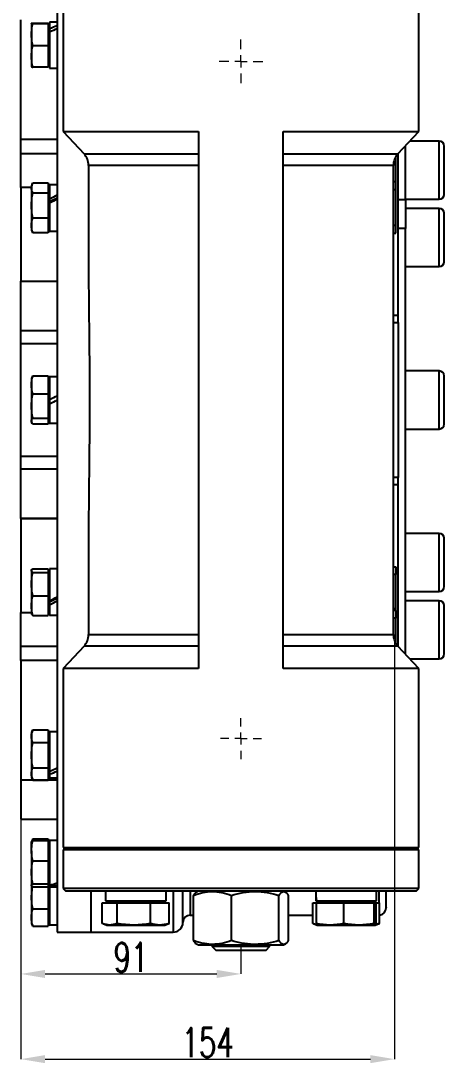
# Model space of a CAD drawing. Header units: millimetres. Extents: x 2136 to 4572, y 748 to 2471.
# Drawn here: x 2894.7 to 3069.7, y 1420.2 to 1851.2 of the extents above; entities that cross this region are included whole.
import ezdxf

# ---------------------------------------------------------------- set-up
doc = ezdxf.new("R2010")
doc.units = ezdxf.units.MM
doc.layers.add('10', color=7, linetype='Continuous', lineweight=0)
doc.layers.add('AM_5', color=3, linetype='Continuous', lineweight=25)
doc.styles.add('SLDTEXTSTYLE1', font='txt.shx', dxfattribs={"width": 0.7, "bigfont": 'gbcbig.shx'})
doc.dimstyles.new('SLDDIMSTYLE12$0', dxfattribs={"dimtxt": 12, "dimasz": 10, "dimexe": 0, "dimexo": 0.0625, "dimgap": 0.875, "dimtad": 1, "dimdec": 1, "dimlfac": 1.8, "dimrnd": 1e-09, "dimzin": 12, "dimdsep": 46, "dimtxsty": 'SLDTEXTSTYLE1', "dimcen": 0.09, "dimdle": 8.16, "dimclrd": 3, "dimclre": 3, "dimadec": 0, "dimazin": 3, "dimtfac": 1, "dimtdec": 1, "dimtofl": 0, "dimtmove": 0, "dimatfit": 3, "dimfxl": 0, "dimfrac": 2, "dimtolj": 1, "dimlwd": 5, "dimlwe": 5, "dimarcsym": 0})

# ---------------------------------------------------------------- blocks, each defined once
blk = doc.blocks.new('SW_CENTERMARKSYMBOL_17')
at = {"layer": '10', "color": 0}
for p, q in [((0, 1), (0, 1.8)), ((-1, 0), (-1.8, 0)), ((0, 0), (-0.5, 0)), ((0, 0), (0, 0.5)), ((0, 0), (0, -0.5)), ((0, 0), (0.5, 0)), ((1, 0), (1.8, 0)), ((0, -1), (0, -1.8))]:
    blk.add_line(p, q, dxfattribs=at)
blk = doc.blocks.new('SW_CENTERMARKSYMBOL_18')
at = {"layer": '10', "color": 0}
for p, q in [((0, 1), (0, 1.7)), ((-1, 0), (-1.7, 0)), ((0, 0), (-0.5, 0)), ((0, 0), (0, 0.5)), ((0, 0), (0, -0.5)), ((0, 0), (0.5, 0)), ((1, 0), (1.7, 0)), ((0, -1), (0, -1.7))]:
    blk.add_line(p, q, dxfattribs=at)
blk = doc.blocks.new('*D68')
at = {"layer": 'AM_5', "color": 3, "lineweight": 5, "transparency": 16777216}
blk.add_line((2894.69, 1521.07), (2894.69, 1457.11), dxfattribs=at)
at = {"layer": 'AM_5', "color": 3, "linetype": 'Continuous', "lineweight": 5, "transparency": 16777216}
for p, q in [((2985.69, 1469.05), (2985.69, 1457.11)), ((2904.69, 1457.11), (2975.69, 1457.11))]:
    blk.add_line(p, q, dxfattribs=at)
at = {"layer": 'AM_5', "color": 3, "transparency": 16777216}
for points in [[(2904.69, 1458.77), (2904.69, 1455.44), (2894.69, 1457.11)], [(2975.69, 1458.77), (2975.69, 1455.44), (2985.69, 1457.11)]]:
    blk.add_solid(points, dxfattribs=at)
at = {"layer": 'Defpoints', "color": 0, "transparency": 16777216}
for p in [(2894.69, 1521.13), (2985.69, 1469.11), (2985.69, 1457.11)]:
    blk.add_point(p, dxfattribs=at)
at = {"layer": 'AM_5', "color": 0, "transparency": 16777216, "insert": (2940.19, 1463.98), "char_height": 12, "attachment_point": 5, "style": 'SLDTEXTSTYLE1'}
blk.add_mtext('\\A1;91', dxfattribs=at)
blk = doc.blocks.new('*D69')
at = {"layer": 'AM_5', "color": 3, "linetype": 'Continuous', "lineweight": 5, "transparency": 16777216}
for p, q in [((3049.18, 1594.8), (3049.18, 1421.89)), ((2904.69, 1421.89), (3039.18, 1421.89))]:
    blk.add_line(p, q, dxfattribs=at)
at = {"layer": 'AM_5', "color": 3, "lineweight": 5, "transparency": 16777216}
blk.add_line((2894.69, 1521.07), (2894.69, 1421.89), dxfattribs=at)
at = {"layer": 'AM_5', "color": 3, "transparency": 16777216}
for points in [[(2904.69, 1423.56), (2904.69, 1420.23), (2894.69, 1421.89)], [(3039.18, 1423.56), (3039.18, 1420.23), (3049.18, 1421.89)]]:
    blk.add_solid(points, dxfattribs=at)
at = {"layer": 'Defpoints', "color": 0, "transparency": 16777216}
for p in [(3049.18, 1594.86), (2894.69, 1521.13), (3049.18, 1421.89)]:
    blk.add_point(p, dxfattribs=at)
at = {"layer": 'AM_5', "color": 0, "transparency": 16777216, "insert": (2971.93, 1428.77), "char_height": 12, "attachment_point": 5, "style": 'SLDTEXTSTYLE1'}
blk.add_mtext('\\A1;154', dxfattribs=at)

msp = doc.modelspace()

# ---------------------------------------------------------------- linework, layer by layer
at = {"color": 7, "linetype": 'Continuous', "lineweight": 25}
for p, q in [((2909.691, 1879.486), (2909.691, 1474.408)), ((2912.191, 1879.408), (2912.191, 1805.408)), ((3059.191, 1805.408), (3059.191, 1879.408)), ((2894.691, 1802.115), (2894.691, 1851.645)), ((2899.091, 1850.132), (2899.091, 1845.518)), ((2899.598, 1850.208), (2905.991, 1850.208)), ((2899.598, 1850.055), (2905.991, 1850.055)), ((2905.991, 1850.208), (2905.991, 1850.055)), ((2905.991, 1850.055), (2905.991, 1840.98)), ((2906.591, 1849.368), (2905.991, 1849.968)), ((2909.691, 1850.683), (2906.591, 1850.683)), ((2906.591, 1850.683), (2906.591, 1847.888)), ((2899.091, 1845.518), (2899.091, 1836.519)), ((2906.591, 1847.888), (2906.591, 1846.958)), ((2906.591, 1846.958), (2906.591, 1846.503)), ((2906.591, 1846.503), (2906.591, 1831.583)), ((2899.598, 1840.98), (2905.991, 1840.98)), ((2905.991, 1840.98), (2905.991, 1832.057)), ((2899.091, 1836.519), (2899.091, 1832.134)), ((2905.991, 1832.057), (2899.598, 1832.057)), ((2905.991, 1832.298), (2906.591, 1832.898)), ((2906.591, 1831.583), (2909.691, 1831.583)), ((2909.691, 1802.115), (2894.691, 1802.115)), ((2894.691, 1796.203), (2894.691, 1802.115)), ((2912.191, 1805.408), (2920.81, 1796.165)), ((2912.191, 1805.408), (2968.191, 1805.408)), ((2968.191, 1805.408), (2968.191, 1583.408)), ((3003.191, 1805.408), (3059.191, 1805.408)), ((3003.191, 1583.408), (3003.191, 1805.408)), ((3050.571, 1796.165), (3059.191, 1805.408)), ((3067.691, 1801.408), (3055.461, 1801.408)), ((3067.691, 1777.408), (3067.691, 1801.408)), ((3053.691, 1777.139), (3053.691, 1799.51)), ((2909.691, 1796.203), (2894.691, 1796.203)), ((2894.691, 1782.217), (2894.691, 1796.203)), ((2920.81, 1796.165), (2968.191, 1796.165)), ((3003.191, 1796.165), (3050.571, 1796.165)), ((3049.691, 1784.564), (3049.691, 1794.996)), ((3050.691, 1777.139), (3050.691, 1796.293)), ((2922.691, 1791.391), (2922.691, 1749.462)), ((2968.191, 1791.391), (2922.691, 1791.391)), ((3048.691, 1791.391), (3003.191, 1791.391)), ((3048.691, 1597.425), (3048.691, 1791.391)), ((2899.598, 1784.137), (2905.991, 1784.137)), ((2905.991, 1784.137), (2905.991, 1780.02)), ((3049.691, 1784.564), (3048.691, 1784.564)), ((3049.691, 1781.382), (3049.691, 1784.564)), ((2899.091, 1782.253), (2894.691, 1782.253)), ((2894.691, 1782.253), (2894.691, 1743.501)), ((2899.394, 1783.646), (2899.091, 1782.815)), ((2899.091, 1782.815), (2899.091, 1782.078)), ((2899.091, 1782.078), (2899.091, 1774.859)), ((2899.598, 1780.02), (2905.991, 1780.02)), ((2906.591, 1782.05), (2905.991, 1782.65)), ((2905.991, 1780.02), (2905.991, 1769.697)), ((2906.591, 1782.253), (2906.387, 1782.253)), ((2909.691, 1783.365), (2906.591, 1783.365)), ((2906.591, 1783.365), (2906.591, 1777.473)), ((3048.691, 1781.382), (3049.691, 1781.382)), ((3049.691, 1766.533), (3049.691, 1781.382)), ((2906.591, 1777.473), (2906.591, 1776.969)), ((2906.591, 1776.969), (2906.591, 1775.755)), ((2906.591, 1775.755), (2906.591, 1764.265)), ((3053.691, 1777.139), (3050.691, 1777.139)), ((3050.691, 1765.376), (3050.691, 1777.139)), ((3053.691, 1777.408), (3067.691, 1777.408)), ((3053.691, 1777.139), (3053.691, 1765.376)), ((2899.091, 1774.859), (2899.091, 1766.595)), ((3067.691, 1773.583), (3053.691, 1773.583)), ((3067.691, 1749.583), (3067.691, 1773.583)), ((2899.598, 1769.697), (2905.991, 1769.697)), ((2905.991, 1769.697), (2905.991, 1763.493)), ((2899.091, 1766.595), (2899.091, 1764.815)), ((2899.091, 1764.815), (2899.394, 1763.983)), ((2899.47, 1764.011), (2899.598, 1763.493)), ((2905.991, 1763.493), (2899.598, 1763.493)), ((2905.991, 1764.98), (2906.591, 1765.58)), ((2906.591, 1764.265), (2909.691, 1764.265)), ((3049.691, 1766.533), (3048.691, 1766.533)), ((3048.691, 1763.351), (3049.691, 1763.351)), ((3049.691, 1763.351), (3049.691, 1766.533)), ((3050.691, 1729.408), (3050.691, 1765.376)), ((3053.691, 1765.376), (3050.691, 1765.376)), ((3053.691, 1589.306), (3053.691, 1765.376)), ((3053.691, 1749.583), (3067.691, 1749.583)), ((2894.691, 1743.501), (2909.691, 1743.501)), ((2894.691, 1722.985), (2894.691, 1743.501)), ((3050.691, 1729.408), (3048.691, 1729.408)), ((3050.691, 1726.408), (3050.691, 1729.408)), ((3048.691, 1726.408), (3050.691, 1726.408)), ((3050.691, 1726.408), (3050.691, 1662.408)), ((2909.691, 1722.985), (2894.691, 1722.985)), ((2894.691, 1717.572), (2894.691, 1722.985)), ((2909.691, 1717.572), (2894.691, 1717.572)), ((2894.691, 1671.243), (2894.691, 1717.572)), ((2899.207, 1703.728), (2899.091, 1703.408)), ((2899.091, 1703.408), (2899.091, 1700.678)), ((2899.598, 1704.406), (2899.312, 1703.69)), ((2899.598, 1704.406), (2905.991, 1704.406)), ((2905.991, 1704.406), (2905.991, 1696.95)), ((2906.591, 1702.643), (2905.991, 1703.243)), ((2909.691, 1703.958), (2906.591, 1703.958)), ((2906.591, 1703.958), (2906.591, 1694.412)), ((3067.691, 1706.408), (3053.691, 1706.408)), ((3067.691, 1682.408), (3067.691, 1706.408)), ((2899.091, 1700.678), (2899.091, 1691.951)), ((2899.598, 1696.95), (2905.991, 1696.95)), ((2905.991, 1696.95), (2905.991, 1686.953)), ((2906.591, 1694.408), (2906.591, 1692.622)), ((2899.091, 1691.951), (2899.091, 1685.681)), ((2906.591, 1692.622), (2906.591, 1684.858)), ((2899.091, 1685.681), (2899.091, 1685.408)), ((2899.091, 1685.408), (2899.207, 1685.088)), ((2899.598, 1686.953), (2905.991, 1686.953)), ((2905.991, 1686.953), (2905.991, 1684.41)), ((2905.991, 1685.573), (2906.591, 1686.173)), ((2905.991, 1684.41), (2899.598, 1684.41)), ((2906.591, 1684.858), (2909.691, 1684.858)), ((3053.691, 1682.408), (3067.691, 1682.408)), ((2894.691, 1671.243), (2909.691, 1671.243)), ((2894.691, 1665.831), (2894.691, 1671.243)), ((2909.691, 1665.831), (2894.691, 1665.831)), ((2894.691, 1645.373), (2894.691, 1665.831)), ((3050.691, 1662.408), (3048.691, 1662.408)), ((3048.691, 1659.408), (3050.691, 1659.408)), ((3050.691, 1659.408), (3050.691, 1662.408)), ((3050.691, 1592.523), (3050.691, 1659.408)), ((2894.691, 1645.355), (2894.691, 1645.373)), ((2894.691, 1645.373), (2909.691, 1645.373)), ((2909.691, 1645.355), (2894.691, 1645.355)), ((2894.691, 1645.355), (2894.691, 1606.599)), ((2922.691, 1639.353), (2922.691, 1597.425)), ((3067.691, 1639.233), (3053.691, 1639.233)), ((3067.691, 1615.233), (3067.691, 1639.233)), ((2899.598, 1624.66), (2905.991, 1624.66)), ((2905.991, 1624.66), (2905.991, 1623.152)), ((3048.691, 1625.469), (3049.691, 1625.469)), ((3049.691, 1625.469), (3049.691, 1622.287)), ((2899.091, 1623.906), (2899.091, 1618.323)), ((2899.598, 1623.152), (2905.991, 1623.152)), ((2906.591, 1623.236), (2905.991, 1623.836)), ((2905.991, 1623.152), (2905.991, 1613.494)), ((2909.691, 1624.551), (2906.591, 1624.551)), ((2906.591, 1624.551), (2906.591, 1611.35)), ((3049.691, 1622.287), (3048.691, 1622.287)), ((3049.691, 1608.031), (3049.691, 1622.287)), ((2899.091, 1618.323), (2899.091, 1609.418)), ((2899.598, 1613.494), (2905.991, 1613.494)), ((2905.991, 1613.494), (2905.991, 1605.343)), ((3053.691, 1615.233), (3067.691, 1615.233)), ((2899.091, 1609.418), (2899.091, 1606.002)), ((2906.591, 1611.35), (2906.591, 1610.274)), ((2906.591, 1610.274), (2906.591, 1609.761)), ((2906.591, 1609.761), (2906.591, 1605.451)), ((3049.691, 1608.031), (3048.691, 1608.031)), ((3049.691, 1607.437), (3048.691, 1607.437)), ((3049.691, 1607.434), (3049.691, 1608.031)), ((3049.691, 1607.437), (3049.691, 1604.255)), ((3067.691, 1611.408), (3053.691, 1611.408)), ((3067.691, 1587.408), (3067.691, 1611.408)), ((2894.691, 1606.599), (2899.091, 1606.599)), ((2894.691, 1592.613), (2894.691, 1606.599)), ((2899.598, 1605.343), (2905.991, 1605.343)), ((2905.991, 1606.166), (2906.591, 1606.766)), ((2906.424, 1606.599), (2906.591, 1606.599)), ((2906.591, 1605.451), (2909.691, 1605.451)), ((3049.691, 1604.255), (3048.691, 1604.255)), ((3049.691, 1593.82), (3049.691, 1604.255)), ((2922.691, 1597.425), (2968.191, 1597.425)), ((3003.191, 1597.425), (3048.691, 1597.425)), ((2894.691, 1592.613), (2909.691, 1592.613)), ((2894.691, 1586.701), (2894.691, 1592.613)), ((2920.81, 1592.651), (2912.191, 1583.408)), ((2968.191, 1592.651), (2920.81, 1592.651)), ((3050.571, 1592.651), (3003.191, 1592.651)), ((3059.191, 1583.408), (3050.571, 1592.651)), ((2909.691, 1586.701), (2894.691, 1586.701)), ((2894.691, 1586.701), (2894.691, 1537.171)), ((3055.461, 1587.408), (3067.691, 1587.408)), ((2912.191, 1583.408), (2912.191, 1509.408)), ((2968.191, 1583.408), (2912.191, 1583.408)), ((3059.191, 1583.408), (3003.191, 1583.408)), ((3059.191, 1509.408), (3059.191, 1583.408)), ((2899.597, 1558.074), (2899.091, 1556.683)), ((2899.091, 1556.683), (2899.091, 1555.411)), ((2899.598, 1558.074), (2905.991, 1558.074)), ((2905.991, 1558.074), (2905.991, 1552.747)), ((2906.591, 1555.918), (2905.991, 1556.518)), ((2909.691, 1557.233), (2906.591, 1557.233)), ((2906.591, 1557.233), (2906.591, 1540.933)), ((2899.091, 1555.411), (2899.091, 1547.551)), ((2899.598, 1552.747), (2905.991, 1552.747)), ((2905.991, 1552.747), (2905.991, 1542.356)), ((2899.091, 1547.551), (2899.091, 1539.824)), ((2899.091, 1539.824), (2899.091, 1538.683)), ((2899.091, 1538.683), (2899.597, 1537.292)), ((2899.598, 1542.356), (2905.991, 1542.356)), ((2905.991, 1542.356), (2905.991, 1537.292)), ((2905.991, 1538.848), (2906.591, 1539.448)), ((2906.591, 1540.736), (2906.591, 1539.787)), ((2906.591, 1539.787), (2906.591, 1538.133)), ((2909.691, 1537.171), (2894.691, 1537.171)), ((2894.691, 1537.171), (2894.691, 1521.134)), ((2899.598, 1537.292), (2905.991, 1537.292)), ((2906.591, 1538.133), (2909.691, 1538.133)), ((2894.691, 1521.134), (2909.691, 1521.134)), ((2899.598, 1512.985), (2899.44, 1512.388)), ((2899.49, 1512.303), (2899.598, 1512.985)), ((2899.598, 1512.985), (2905.991, 1512.985)), ((2905.991, 1512.985), (2905.991, 1512.245)), ((2899.352, 1512.42), (2899.091, 1511.703)), ((2899.091, 1508.077), (2899.091, 1511.702)), ((2899.598, 1512.245), (2905.991, 1512.245)), ((2905.991, 1512.245), (2905.991, 1503.908)), ((2906.591, 1510.938), (2905.991, 1511.538)), ((2909.691, 1512.253), (2906.591, 1512.253)), ((2906.591, 1512.253), (2906.591, 1493.881)), ((2913.191, 1509.408), (2912.191, 1508.408)), ((2912.191, 1509.408), (3059.191, 1509.408)), ((2912.191, 1508.408), (2912.191, 1492.408)), ((2985.691, 1508.408), (2912.191, 1508.408)), ((3059.191, 1508.408), (2985.691, 1508.408)), ((3059.191, 1508.408), (3058.191, 1509.408)), ((3059.191, 1492.408), (3059.191, 1508.408)), ((2899.091, 1508.077), (2899.091, 1499.137)), ((2899.598, 1503.908), (2905.991, 1503.908)), ((2905.991, 1503.908), (2905.991, 1494.366)), ((2899.091, 1499.137), (2899.091, 1493.764)), ((2899.091, 1493.703), (2899.091, 1489.11)), ((2899.091, 1489.11), (2899.512, 1493.298)), ((2899.598, 1494.366), (2905.991, 1494.366)), ((2899.598, 1493.161), (2905.991, 1493.161)), ((2905.991, 1493.868), (2906.591, 1494.468)), ((2905.991, 1494.366), (2905.991, 1493.161)), ((2905.991, 1493.161), (2905.991, 1484.071)), ((2906.591, 1493.881), (2906.591, 1493.352)), ((2906.591, 1493.352), (2906.591, 1493.153)), ((2906.591, 1493.153), (2909.691, 1493.153)), ((2906.591, 1493.153), (2906.591, 1477.358)), ((2912.191, 1492.408), (2913.191, 1491.408)), ((2933.719, 1492.408), (2912.191, 1492.408)), ((2913.191, 1491.408), (2930.002, 1491.408)), ((2923.691, 1491.408), (2923.691, 1474.408)), ((2929.654, 1491.408), (2929.654, 1487.308)), ((2930.002, 1491.408), (2939.269, 1491.408)), ((3059.191, 1492.408), (2933.719, 1492.408)), ((2939.269, 1491.408), (3032.113, 1491.408)), ((2954.754, 1487.308), (2954.754, 1491.408)), ((2957.691, 1491.408), (2957.691, 1474.408)), ((2961.691, 1478.408), (2961.691, 1491.408)), ((2964.691, 1491.408), (2964.691, 1481.408)), ((2968.066, 1491.408), (2967.317, 1490.976)), ((3004.065, 1490.976), (3003.316, 1491.408)), ((3016.628, 1491.408), (3016.628, 1487.308)), ((3032.113, 1491.408), (3041.38, 1491.408)), ((3041.38, 1491.408), (3058.191, 1491.408)), ((3041.728, 1487.308), (3041.728, 1491.408)), ((3042.691, 1491.408), (3042.691, 1486.508)), ((3058.191, 1491.408), (3059.191, 1492.408)), ((2899.091, 1489.11), (2899.091, 1480.451)), ((2929.654, 1487.308), (2954.754, 1487.308)), ((2931.204, 1487.308), (2930.404, 1486.508)), ((2954.004, 1486.508), (2953.204, 1487.308)), ((2966.04, 1470.932), (2966.04, 1489.584)), ((2981.73, 1470.932), (2981.73, 1489.584)), ((3001.38, 1470.932), (3001.38, 1489.584)), ((3005.342, 1470.932), (3005.342, 1489.584)), ((3016.628, 1487.308), (3016.853, 1487.308)), ((3016.853, 1487.308), (3041.728, 1487.308)), ((3018.178, 1487.308), (3017.378, 1486.508)), ((3040.978, 1486.508), (3040.178, 1487.308)), ((2899.598, 1484.071), (2905.991, 1484.071)), ((2905.991, 1484.071), (2905.991, 1476.831)), ((2928.377, 1477.984), (2928.377, 1486.508)), ((2928.377, 1486.508), (2934.506, 1486.508)), ((2934.506, 1477.984), (2934.506, 1486.508)), ((2934.506, 1486.508), (2948.333, 1486.508)), ((2948.333, 1477.984), (2948.333, 1486.508)), ((2948.333, 1486.508), (2956.031, 1486.508)), ((2956.031, 1477.984), (2956.031, 1486.508)), ((3015.351, 1477.984), (3015.351, 1486.508)), ((3015.351, 1486.508), (3016.751, 1486.508)), ((3016.751, 1486.508), (3016.751, 1477.984)), ((3016.751, 1486.508), (3028.272, 1486.508)), ((3028.272, 1477.984), (3028.272, 1486.508)), ((3028.272, 1486.508), (3040.7, 1486.508)), ((3040.7, 1477.984), (3040.7, 1486.508)), ((3040.7, 1486.508), (3041.605, 1486.508)), ((3041.605, 1477.984), (3041.605, 1486.508)), ((3041.605, 1486.508), (3043.005, 1486.508)), ((3043.005, 1477.984), (3043.005, 1486.508)), ((2899.091, 1480.451), (2899.091, 1477.908)), ((2905.991, 1478.073), (2906.591, 1478.673)), ((2964.691, 1481.408), (2966.04, 1481.408)), ((3005.342, 1481.408), (3015.351, 1481.408)), ((2899.091, 1477.908), (2899.234, 1477.514)), ((2899.34, 1477.553), (2899.598, 1476.831)), ((2899.598, 1476.831), (2905.991, 1476.831)), ((2909.691, 1474.408), (2923.691, 1474.408)), ((2923.691, 1474.408), (2957.691, 1474.408)), ((2928.814, 1477.814), (2930.204, 1477.308)), ((2930.204, 1477.308), (2931.442, 1477.308)), ((2931.442, 1477.308), (2941.42, 1477.308)), ((2941.42, 1477.308), (2952.182, 1477.308)), ((2952.182, 1477.308), (2954.204, 1477.308)), ((2954.204, 1477.308), (2955.593, 1477.814)), ((2955.584, 1477.839), (2956.031, 1477.984)), ((3015.788, 1477.814), (3017.178, 1477.308)), ((3017.204, 1477.308), (3022.512, 1477.308)), ((3022.512, 1477.308), (3034.486, 1477.308)), ((3034.486, 1477.308), (3041.152, 1477.308)), ((3041.178, 1477.308), (3042.567, 1477.814)), ((3043.005, 1477.984), (3041.418, 1477.573)), ((3042.558, 1477.839), (3043.005, 1477.984)), ((2967.313, 1469.543), (2968.066, 1469.108)), ((3003.316, 1469.108), (3004.069, 1469.543)), ((2968.066, 1469.108), (3003.316, 1469.108)), ((2973.691, 1469.108), (2973.691, 1468.532)), ((2973.691, 1468.532), (2975.315, 1466.908)), ((2973.691, 1468.532), (2997.691, 1468.532)), ((2975.315, 1466.908), (2996.067, 1466.908)), ((2996.067, 1466.908), (2997.691, 1468.532)), ((2997.691, 1468.532), (2997.691, 1469.108))]:
    msp.add_line(p, q, dxfattribs=at)
for centre, radius, start, end in [((3067.691, 1799.408), 2, 0, 90), ((2915.691, 1791.391), 7, 0, 43), ((3055.691, 1791.391), 7, 137, 180), ((3067.691, 1779.408), 2, 270, 0), ((3067.691, 1771.583), 2, 0, 90), ((3067.691, 1751.583), 2, 270, 0), ((3067.691, 1704.408), 2, 0, 90), ((3067.691, 1684.408), 2, 270, 0), ((3067.691, 1637.233), 2, 0, 90), ((3067.691, 1617.233), 2, 270, 0), ((3067.691, 1609.408), 2, 0, 90), ((2915.691, 1597.425), 7, 317, 0), ((3055.691, 1597.425), 7, 180, 223), ((3067.691, 1589.408), 2, 270, 0), ((3042.691, 1484.408), 3, 276.00515, 0), ((2957.691, 1478.408), 4, 270, 0), ((2964.691, 1478.408), 3, 90, 180)]:
    msp.add_arc(centre, radius, start, end, dxfattribs=at)
for centre, major_axis, ratio, start_param, end_param in [((2906.591, 1841.133), (16.327, 7.745), 0.3421699, 1.2213546, 1.4098815), ((2909.691, 1841.133), (16.327, 7.745), 0.3421699, 1.4098815, 1.5984084), ((2906.591, 1773.815), (16.468, 9.127), 0.170698, 1.2879429, 1.4764699), ((2906.591, 1773.815), (11.122, 6.164), 0.170698, 1.1952933, 1.4764699), ((2909.691, 1773.815), (16.468, 9.127), 0.170698, 1.4764699, 1.6649968), ((2906.591, 1694.408), (16.541, 9.55), 0.0001714, 1.3821705, 1.5706974), ((2906.591, 1694.408), (11.172, 6.45), 0.0001714, 1.2895209, 1.5706974), ((2909.691, 1694.408), (16.541, 9.55), 0.0001714, 1.5706974, 1.7592243), ((2906.591, 1615.001), (16.468, 9.129), 0.1703527, 4.618236, 4.8067629), ((2909.691, 1615.001), (11.122, 6.165), 0.1703527, 4.3370594, 4.618236), ((2909.691, 1615.001), (16.468, 9.129), 0.1703527, 4.429709, 4.618236), ((2906.591, 1547.683), (16.328, 7.749), 0.3418275, 4.5515533, 4.7400802), ((2909.691, 1547.683), (16.328, 7.749), 0.3418275, 4.3630264, 4.5515533), ((2906.591, 1502.703), (16.356, 4.932), 0.4999708, 4.5627436, 4.7512706), ((2909.691, 1502.703), (16.356, 4.932), 0.4999708, 4.3742167, 4.5627436), ((3029.178, 1491.408), (0, 21.737), 0.5773503, 1.5707963, 1.7605494), ((3029.178, 1487.308), (0, 21.737), 0.5773503, 1.4763478, 1.5707963), ((2906.591, 1486.908), (16.541, 0.006), 0.5773502, 4.7121911, 4.900718), ((2909.691, 1486.908), (16.541, 0.006), 0.5773502, 4.6179516, 4.7121911)]:
    msp.add_ellipse(centre, major_axis=major_axis, ratio=ratio, start_param=start_param, end_param=end_param, dxfattribs=at)
for points, knots in [([(2899.091, 1850.132), (2899.091, 1850.144), (2899.138, 1850.157), (2899.314, 1850.183), (2899.441, 1850.195), (2899.598, 1850.208)], [0, 0, 0, 0, 0.5, 0.5, 1, 1, 1, 1]), ([(2899.598, 1850.055), (2899.441, 1850.068), (2899.314, 1850.081), (2899.138, 1850.106), (2899.091, 1850.119), (2899.091, 1850.132)], [0, 0, 0, 0, 0.5, 0.5, 1, 1, 1, 1]), ([(2899.091, 1845.518), (2899.091, 1846.281), (2899.138, 1847.041), (2899.314, 1848.553), (2899.441, 1849.305), (2899.598, 1850.055)], [0, 0, 0, 0, 0.5, 0.5, 1, 1, 1, 1]), ([(2899.598, 1840.98), (2899.441, 1841.73), (2899.314, 1842.483), (2899.138, 1843.995), (2899.091, 1844.754), (2899.091, 1845.518)], [0, 0, 0, 0, 0.5, 0.5, 1, 1, 1, 1]), ([(2899.091, 1836.519), (2899.091, 1837.269), (2899.138, 1838.016), (2899.314, 1839.503), (2899.441, 1840.243), (2899.598, 1840.98)], [0, 0, 0, 0, 0.5, 0.5, 1, 1, 1, 1]), ([(2899.598, 1832.057), (2899.441, 1832.795), (2899.314, 1833.535), (2899.138, 1835.021), (2899.091, 1835.768), (2899.091, 1836.519)], [0, 0, 0, 0, 0.5, 0.5, 1, 1, 1, 1]), ([(2899.091, 1832.134), (2899.091, 1832.121), (2899.138, 1832.108), (2899.314, 1832.083), (2899.441, 1832.07), (2899.598, 1832.057)], [0, 0, 0, 0, 0.5, 0.5, 1, 1, 1, 1]), ([(3069.691, 1779.408), (3069.691, 1779.408), (3069.691, 1779.994), (3069.691, 1782.192), (3069.691, 1783.754), (3069.691, 1787.408), (3069.691, 1789.419), (3069.691, 1793.299), (3069.691, 1795.081), (3069.691, 1796.479)], [0, 0, 0, 0, 0.25, 0.25, 0.5, 0.5, 0.75, 0.75, 1, 1, 1, 1]), ([(2899.091, 1782.078), (2899.091, 1782.425), (2899.138, 1782.769), (2899.314, 1783.455), (2899.441, 1783.797), (2899.598, 1784.137)], [0, 0, 0, 0, 0.5, 0.5, 1, 1, 1, 1]), ([(2899.598, 1780.02), (2899.441, 1780.36), (2899.314, 1780.701), (2899.138, 1781.387), (2899.091, 1781.732), (2899.091, 1782.078)], [0, 0, 0, 0, 0.5, 0.5, 1, 1, 1, 1]), ([(2899.091, 1774.859), (2899.091, 1775.727), (2899.138, 1776.591), (2899.314, 1778.31), (2899.441, 1779.166), (2899.598, 1780.02)], [0, 0, 0, 0, 0.5, 0.5, 1, 1, 1, 1]), ([(2899.598, 1769.697), (2899.441, 1770.551), (2899.314, 1771.407), (2899.138, 1773.126), (2899.091, 1773.99), (2899.091, 1774.859)], [0, 0, 0, 0, 0.5, 0.5, 1, 1, 1, 1]), ([(3069.691, 1761.583), (3069.691, 1764.235), (3069.691, 1766.779), (3069.691, 1770.529), (3069.691, 1771.583), (3069.691, 1771.583)], [0, 0, 0, 0, 0.5, 0.5, 1, 1, 1, 1]), ([(2899.091, 1766.595), (2899.091, 1767.117), (2899.138, 1767.636), (2899.314, 1768.67), (2899.441, 1769.185), (2899.598, 1769.697)], [0, 0, 0, 0, 0.5, 0.5, 1, 1, 1, 1]), ([(2899.598, 1763.493), (2899.441, 1764.005), (2899.314, 1764.52), (2899.138, 1765.554), (2899.091, 1766.073), (2899.091, 1766.595)], [0, 0, 0, 0, 0.5, 0.5, 1, 1, 1, 1]), ([(3069.691, 1751.583), (3069.691, 1751.583), (3069.691, 1752.637), (3069.691, 1756.387), (3069.691, 1758.931), (3069.691, 1761.583)], [0, 0, 0, 0, 0.5, 0.5, 1, 1, 1, 1]), ([(2922.691, 1749.462), (2922.691, 1744.947), (2922.723, 1740.416), (2922.808, 1731.322), (2922.861, 1726.759), (2922.958, 1717.602), (2923.002, 1713.008), (2923.064, 1703.789), (2923.081, 1699.164), (2923.081, 1692.202), (2923.077, 1689.877), (2923.061, 1685.219), (2923.049, 1682.89), (2923.003, 1675.925), (2922.959, 1671.303), (2922.861, 1662.102), (2922.808, 1657.522), (2922.723, 1648.406), (2922.691, 1643.869), (2922.691, 1639.353)], [0, 0, 0, 0, 0.125, 0.125, 0.25, 0.25, 0.375, 0.375, 0.5, 0.5, 0.5625, 0.5625, 0.625, 0.625, 0.75, 0.75, 0.875, 0.875, 1, 1, 1, 1]), ([(2899.091, 1700.678), (2899.091, 1701.305), (2899.138, 1701.929), (2899.314, 1703.171), (2899.441, 1703.789), (2899.598, 1704.406)], [0, 0, 0, 0, 0.5, 0.5, 1, 1, 1, 1]), ([(3069.691, 1687.337), (3069.691, 1688.735), (3069.691, 1690.517), (3069.691, 1694.397), (3069.691, 1696.408), (3069.691, 1700.062), (3069.691, 1701.624), (3069.691, 1703.821), (3069.691, 1704.408), (3069.691, 1704.408)], [0, 0, 0, 0, 0.25, 0.25, 0.5, 0.5, 0.75, 0.75, 1, 1, 1, 1]), ([(2899.598, 1696.95), (2899.441, 1697.566), (2899.314, 1698.185), (2899.138, 1699.427), (2899.091, 1700.051), (2899.091, 1700.678)], [0, 0, 0, 0, 0.5, 0.5, 1, 1, 1, 1]), ([(2899.091, 1691.951), (2899.091, 1692.792), (2899.138, 1693.629), (2899.314, 1695.295), (2899.441, 1696.124), (2899.598, 1696.95)], [0, 0, 0, 0, 0.5, 0.5, 1, 1, 1, 1]), ([(2899.598, 1686.953), (2899.441, 1687.779), (2899.314, 1688.608), (2899.138, 1690.274), (2899.091, 1691.11), (2899.091, 1691.951)], [0, 0, 0, 0, 0.5, 0.5, 1, 1, 1, 1]), ([(2899.091, 1685.681), (2899.091, 1685.895), (2899.138, 1686.108), (2899.314, 1686.532), (2899.441, 1686.742), (2899.598, 1686.953)], [0, 0, 0, 0, 0.5, 0.5, 1, 1, 1, 1]), ([(2899.598, 1684.41), (2899.441, 1684.62), (2899.314, 1684.831), (2899.138, 1685.255), (2899.091, 1685.468), (2899.091, 1685.681)], [0, 0, 0, 0, 0.5, 0.5, 1, 1, 1, 1]), ([(3069.691, 1617.233), (3069.691, 1617.233), (3069.691, 1618.286), (3069.691, 1622.037), (3069.691, 1624.581), (3069.691, 1629.885), (3069.691, 1632.429), (3069.691, 1636.179), (3069.691, 1637.233), (3069.691, 1637.233)], [0, 0, 0, 0, 0.25, 0.25, 0.5, 0.5, 0.75, 0.75, 1, 1, 1, 1]), ([(2899.091, 1623.906), (2899.091, 1624.033), (2899.138, 1624.159), (2899.314, 1624.41), (2899.441, 1624.535), (2899.598, 1624.66)], [0, 0, 0, 0, 0.5, 0.5, 1, 1, 1, 1]), ([(2899.598, 1623.152), (2899.441, 1623.277), (2899.314, 1623.402), (2899.138, 1623.653), (2899.091, 1623.779), (2899.091, 1623.906)], [0, 0, 0, 0, 0.5, 0.5, 1, 1, 1, 1]), ([(2899.091, 1618.323), (2899.091, 1619.136), (2899.138, 1619.944), (2899.314, 1621.553), (2899.441, 1622.354), (2899.598, 1623.152)], [0, 0, 0, 0, 0.5, 0.5, 1, 1, 1, 1]), ([(2899.598, 1613.494), (2899.441, 1614.292), (2899.314, 1615.093), (2899.138, 1616.702), (2899.091, 1617.51), (2899.091, 1618.323)], [0, 0, 0, 0, 0.5, 0.5, 1, 1, 1, 1]), ([(2899.091, 1609.418), (2899.091, 1610.104), (2899.138, 1610.786), (2899.314, 1612.144), (2899.441, 1612.82), (2899.598, 1613.494)], [0, 0, 0, 0, 0.5, 0.5, 1, 1, 1, 1]), ([(2899.598, 1605.343), (2899.441, 1606.016), (2899.314, 1606.692), (2899.138, 1608.05), (2899.091, 1608.732), (2899.091, 1609.418)], [0, 0, 0, 0, 0.5, 0.5, 1, 1, 1, 1]), ([(2899.091, 1606.096), (2899.091, 1605.97), (2899.138, 1605.843), (2899.314, 1605.592), (2899.441, 1605.467), (2899.598, 1605.343)], [0, 0, 0, 0, 0.5, 0.5, 1, 1, 1, 1]), ([(3069.691, 1589.408), (3069.691, 1589.408), (3069.691, 1589.994), (3069.691, 1592.192), (3069.691, 1593.754), (3069.691, 1597.408), (3069.691, 1599.419), (3069.691, 1603.299), (3069.691, 1605.081), (3069.691, 1606.479)], [0, 0, 0, 0, 0.25, 0.25, 0.5, 0.5, 0.75, 0.75, 1, 1, 1, 1]), ([(2899.091, 1555.411), (2899.091, 1555.859), (2899.138, 1556.305), (2899.314, 1557.192), (2899.441, 1557.634), (2899.598, 1558.074)], [0, 0, 0, 0, 0.5, 0.5, 1, 1, 1, 1]), ([(2899.598, 1552.747), (2899.441, 1553.187), (2899.314, 1553.629), (2899.138, 1554.517), (2899.091, 1554.963), (2899.091, 1555.411)], [0, 0, 0, 0, 0.5, 0.5, 1, 1, 1, 1]), ([(2899.091, 1547.551), (2899.091, 1548.426), (2899.138, 1549.295), (2899.314, 1551.026), (2899.441, 1551.888), (2899.598, 1552.747)], [0, 0, 0, 0, 0.5, 0.5, 1, 1, 1, 1]), ([(2899.598, 1542.356), (2899.441, 1543.215), (2899.314, 1544.076), (2899.138, 1545.808), (2899.091, 1546.677), (2899.091, 1547.551)], [0, 0, 0, 0, 0.5, 0.5, 1, 1, 1, 1]), ([(2899.091, 1539.824), (2899.091, 1540.25), (2899.138, 1540.674), (2899.314, 1541.517), (2899.441, 1541.937), (2899.598, 1542.356)], [0, 0, 0, 0, 0.5, 0.5, 1, 1, 1, 1]), ([(2899.598, 1537.292), (2899.441, 1537.711), (2899.314, 1538.131), (2899.138, 1538.974), (2899.091, 1539.398), (2899.091, 1539.824)], [0, 0, 0, 0, 0.5, 0.5, 1, 1, 1, 1]), ([(2899.091, 1508.077), (2899.091, 1508.778), (2899.138, 1509.475), (2899.314, 1510.864), (2899.441, 1511.556), (2899.598, 1512.245)], [0, 0, 0, 0, 0.5, 0.5, 1, 1, 1, 1]), ([(2899.598, 1512.245), (2899.441, 1512.145), (2899.314, 1512.045), (2899.138, 1511.844), (2899.091, 1511.744), (2899.091, 1511.642)], [0, 0, 0, 0, 0.5, 0.5, 1, 1, 1, 1]), ([(2899.598, 1503.908), (2899.441, 1504.597), (2899.314, 1505.289), (2899.138, 1506.678), (2899.091, 1507.375), (2899.091, 1508.077)], [0, 0, 0, 0, 0.5, 0.5, 1, 1, 1, 1]), ([(2899.091, 1499.137), (2899.091, 1499.94), (2899.138, 1500.738), (2899.314, 1502.328), (2899.441, 1503.119), (2899.598, 1503.908)], [0, 0, 0, 0, 0.5, 0.5, 1, 1, 1, 1]), ([(2899.598, 1494.366), (2899.441, 1495.155), (2899.314, 1495.946), (2899.138, 1497.536), (2899.091, 1498.335), (2899.091, 1499.137)], [0, 0, 0, 0, 0.5, 0.5, 1, 1, 1, 1]), ([(2899.091, 1493.764), (2899.091, 1493.865), (2899.138, 1493.966), (2899.314, 1494.167), (2899.441, 1494.267), (2899.598, 1494.366)], [0, 0, 0, 0, 0.5, 0.5, 1, 1, 1, 1]), ([(2899.598, 1493.161), (2899.441, 1493.261), (2899.314, 1493.361), (2899.138, 1493.561), (2899.091, 1493.662), (2899.091, 1493.764)], [0, 0, 0, 0, 0.5, 0.5, 1, 1, 1, 1]), ([(2966.04, 1489.584), (2967.321, 1490.074), (2968.611, 1490.477), (2971.219, 1491.037), (2972.536, 1491.19), (2974.203, 1491.192), (2974.539, 1491.183), (2975.206, 1491.146), (2975.538, 1491.118), (2976.532, 1491.008), (2977.191, 1490.899), (2979.154, 1490.479), (2980.447, 1490.074), (2981.73, 1489.584)], [0, 0, 0, 0, 0.25, 0.25, 0.5, 0.5, 0.5625, 0.5625, 0.625, 0.625, 0.75, 0.75, 1, 1, 1, 1]), ([(2981.73, 1489.584), (2983.334, 1490.074), (2984.95, 1490.477), (2988.216, 1491.037), (2989.866, 1491.19), (2991.954, 1491.192), (2992.374, 1491.183), (2993.209, 1491.146), (2993.626, 1491.118), (2994.871, 1491.008), (2995.696, 1490.899), (2998.154, 1490.479), (2999.774, 1490.074), (3001.38, 1489.584)], [0, 0, 0, 0, 0.25, 0.25, 0.5, 0.5, 0.5625, 0.5625, 0.625, 0.625, 0.75, 0.75, 1, 1, 1, 1]), ([(3001.38, 1489.584), (3001.704, 1490.074), (3002.03, 1490.477), (3002.688, 1491.037), (3003.02, 1491.19), (3003.441, 1491.192), (3003.526, 1491.183), (3003.694, 1491.146), (3003.778, 1491.118), (3004.029, 1491.008), (3004.196, 1490.899), (3004.691, 1490.479), (3005.018, 1490.074), (3005.342, 1489.584)], [0, 0, 0, 0, 0.25, 0.25, 0.5, 0.5, 0.5625, 0.5625, 0.625, 0.625, 0.75, 0.75, 1, 1, 1, 1]), ([(3045.691, 1484.52), (3045.691, 1484.485), (3045.691, 1484.286), (3045.691, 1485.235), (3045.691, 1487.433), (3045.691, 1489.622), (3045.691, 1491.176), (3045.691, 1491.408)], [0, 0, 0, 0, 0.06569755, 0.37846911, 0.69239066, 0.95400918, 1, 1, 1, 1]), ([(2899.598, 1484.071), (2899.441, 1484.904), (2899.314, 1485.74), (2899.138, 1487.419), (2899.091, 1488.262), (2899.091, 1489.11)], [0, 0, 0, 0, 0.5, 0.5, 1, 1, 1, 1]), ([(2967.355, 1490.91), (2967.222, 1490.855), (2966.776, 1490.669), (2966.344, 1490.032), (2966.04, 1489.584)], [0, 0, 0, 0, 0.2968132, 1, 1, 1, 1]), ([(2899.091, 1480.451), (2899.091, 1481.06), (2899.138, 1481.666), (2899.314, 1482.872), (2899.441, 1483.473), (2899.598, 1484.071)], [0, 0, 0, 0, 0.5, 0.5, 1, 1, 1, 1]), ([(2899.598, 1476.831), (2899.441, 1477.43), (2899.314, 1478.03), (2899.138, 1479.236), (2899.091, 1479.842), (2899.091, 1480.451)], [0, 0, 0, 0, 0.5, 0.5, 1, 1, 1, 1]), ([(2931.442, 1477.308), (2930.926, 1477.308), (2930.413, 1477.371), (2929.392, 1477.605), (2928.884, 1477.775), (2928.377, 1477.984)], [0, 0, 0, 0, 0.5, 0.5, 1, 1, 1, 1]), ([(2934.506, 1477.984), (2934, 1477.775), (2933.491, 1477.605), (2932.47, 1477.371), (2931.957, 1477.308), (2931.442, 1477.308)], [0, 0, 0, 0, 0.5, 0.5, 1, 1, 1, 1]), ([(2941.42, 1477.308), (2940.256, 1477.308), (2939.099, 1477.371), (2936.796, 1477.605), (2935.649, 1477.775), (2934.506, 1477.984)], [0, 0, 0, 0, 0.5, 0.5, 1, 1, 1, 1]), ([(2948.333, 1477.984), (2947.19, 1477.775), (2946.043, 1477.605), (2943.74, 1477.371), (2942.583, 1477.308), (2941.42, 1477.308)], [0, 0, 0, 0, 0.5, 0.5, 1, 1, 1, 1]), ([(2952.182, 1477.308), (2951.534, 1477.308), (2950.89, 1477.371), (2949.608, 1477.605), (2948.969, 1477.775), (2948.333, 1477.984)], [0, 0, 0, 0, 0.5, 0.5, 1, 1, 1, 1]), ([(2956.031, 1477.984), (2955.394, 1477.775), (2954.756, 1477.605), (2953.474, 1477.371), (2952.829, 1477.308), (2952.182, 1477.308)], [0, 0, 0, 0, 0.5, 0.5, 1, 1, 1, 1]), ([(3016.995, 1477.473), (3016.958, 1477.477), (3016.405, 1477.538), (3015.86, 1477.769), (3015.351, 1477.984)], [0, 0, 0, 0, 0.06752139, 1, 1, 1, 1]), ([(3022.512, 1477.308), (3021.542, 1477.308), (3020.578, 1477.371), (3018.659, 1477.605), (3017.703, 1477.775), (3016.751, 1477.984)], [0, 0, 0, 0, 0.5, 0.5, 1, 1, 1, 1]), ([(3016.751, 1477.984), (3016.826, 1477.775), (3016.901, 1477.605), (3017.052, 1477.371), (3017.127, 1477.308), (3017.204, 1477.308)], [0, 0, 0, 0, 0.5, 0.5, 1, 1, 1, 1]), ([(3028.272, 1477.984), (3027.32, 1477.775), (3026.365, 1477.605), (3024.445, 1477.371), (3023.481, 1477.308), (3022.512, 1477.308)], [0, 0, 0, 0, 0.5, 0.5, 1, 1, 1, 1]), ([(3034.486, 1477.308), (3033.441, 1477.308), (3032.401, 1477.371), (3030.33, 1477.605), (3029.3, 1477.775), (3028.272, 1477.984)], [0, 0, 0, 0, 0.5, 0.5, 1, 1, 1, 1]), ([(3040.7, 1477.984), (3039.672, 1477.775), (3038.642, 1477.605), (3036.571, 1477.371), (3035.531, 1477.308), (3034.486, 1477.308)], [0, 0, 0, 0, 0.5, 0.5, 1, 1, 1, 1]), ([(3041.152, 1477.308), (3041.076, 1477.308), (3041, 1477.371), (3040.849, 1477.605), (3040.774, 1477.775), (3040.7, 1477.984)], [0, 0, 0, 0, 0.5, 0.5, 1, 1, 1, 1]), ([(3041.605, 1477.984), (3041.53, 1477.775), (3041.455, 1477.605), (3041.304, 1477.371), (3041.228, 1477.308), (3041.152, 1477.308)], [0, 0, 0, 0, 0.5, 0.5, 1, 1, 1, 1]), ([(2981.73, 1470.932), (2980.449, 1470.442), (2979.159, 1470.039), (2976.551, 1469.479), (2975.234, 1469.326), (2973.566, 1469.324), (2973.231, 1469.333), (2972.564, 1469.37), (2972.232, 1469.398), (2971.237, 1469.508), (2970.579, 1469.617), (2968.616, 1470.037), (2967.323, 1470.442), (2966.04, 1470.932)], [0, 0, 0, 0, 0.25, 0.25, 0.5, 0.5, 0.5625, 0.5625, 0.625, 0.625, 0.75, 0.75, 1, 1, 1, 1]), ([(2966.04, 1470.932), (2966.383, 1470.412), (2966.815, 1469.756), (2967.262, 1469.638), (2967.354, 1469.614)], [0, 0, 0, 0, 0.7932807, 1, 1, 1, 1]), ([(3001.38, 1470.932), (2999.776, 1470.442), (2998.16, 1470.039), (2994.894, 1469.479), (2993.244, 1469.326), (2991.156, 1469.324), (2990.736, 1469.333), (2989.901, 1469.37), (2989.484, 1469.398), (2988.239, 1469.508), (2987.415, 1469.617), (2984.956, 1470.037), (2983.336, 1470.442), (2981.73, 1470.932)], [0, 0, 0, 0, 0.25, 0.25, 0.5, 0.5, 0.5625, 0.5625, 0.625, 0.625, 0.75, 0.75, 1, 1, 1, 1]), ([(3005.342, 1470.932), (3005.018, 1470.442), (3004.692, 1470.039), (3004.034, 1469.479), (3003.702, 1469.326), (3003.281, 1469.324), (3003.196, 1469.333), (3003.027, 1469.37), (3002.944, 1469.398), (3002.693, 1469.508), (3002.526, 1469.617), (3002.031, 1470.037), (3001.704, 1470.442), (3001.38, 1470.932)], [0, 0, 0, 0, 0.25, 0.25, 0.5, 0.5, 0.5625, 0.5625, 0.625, 0.625, 0.75, 0.75, 1, 1, 1, 1])]:
    msp.add_open_spline(points, degree=3, knots=knots, dxfattribs=at)
for points in [[(3069.691, 1796.479), (3069.691, 1798.354), (3069.691, 1799.408), (3069.691, 1799.408)], [(3069.691, 1684.408), (3069.691, 1684.408), (3069.691, 1685.462), (3069.691, 1687.337)], [(3069.691, 1606.479), (3069.691, 1608.354), (3069.691, 1609.408), (3069.691, 1609.408)]]:
    msp.add_open_spline(points, degree=3, dxfattribs=at)

# ---------------------------------------------------------------- block references
at = {"layer": '10', "xscale": 5, "yscale": 5, "zscale": 5}
for name, p in [('SW_CENTERMARKSYMBOL_17', (2985.691, 1834.408)), ('SW_CENTERMARKSYMBOL_18', (2985.691, 1554.408))]:
    msp.add_blockref(name, p, dxfattribs=at)

# ---------------------------------------------------------------- dimensions: what is measured, and where the dimension line sits
at = {"layer": 'AM_5'}
dim = msp.add_linear_dim(base=(3049.178, 1421.894), p1=(2894.691, 1521.134), p2=(3049.178, 1594.86), text='154', dimstyle='SLDDIMSTYLE12$0', override={"dimlfac": 1, "dimpost": ''}, dxfattribs=at)
dim.commit()
dim.dimension.update_dxf_attribs({"geometry": '*D69', "text_midpoint": (2971.934, 1428.769)})
dim = msp.add_linear_dim(base=(2985.691, 1457.108), p1=(2894.691, 1521.134), p2=(2985.691, 1469.108), dimstyle='SLDDIMSTYLE12$0', override={"dimlfac": 1}, dxfattribs=at)
dim.commit()
dim.dimension.update_dxf_attribs({"geometry": '*D68', "text_midpoint": (2940.191, 1463.983)})

doc.saveas('drawing.dxf')
